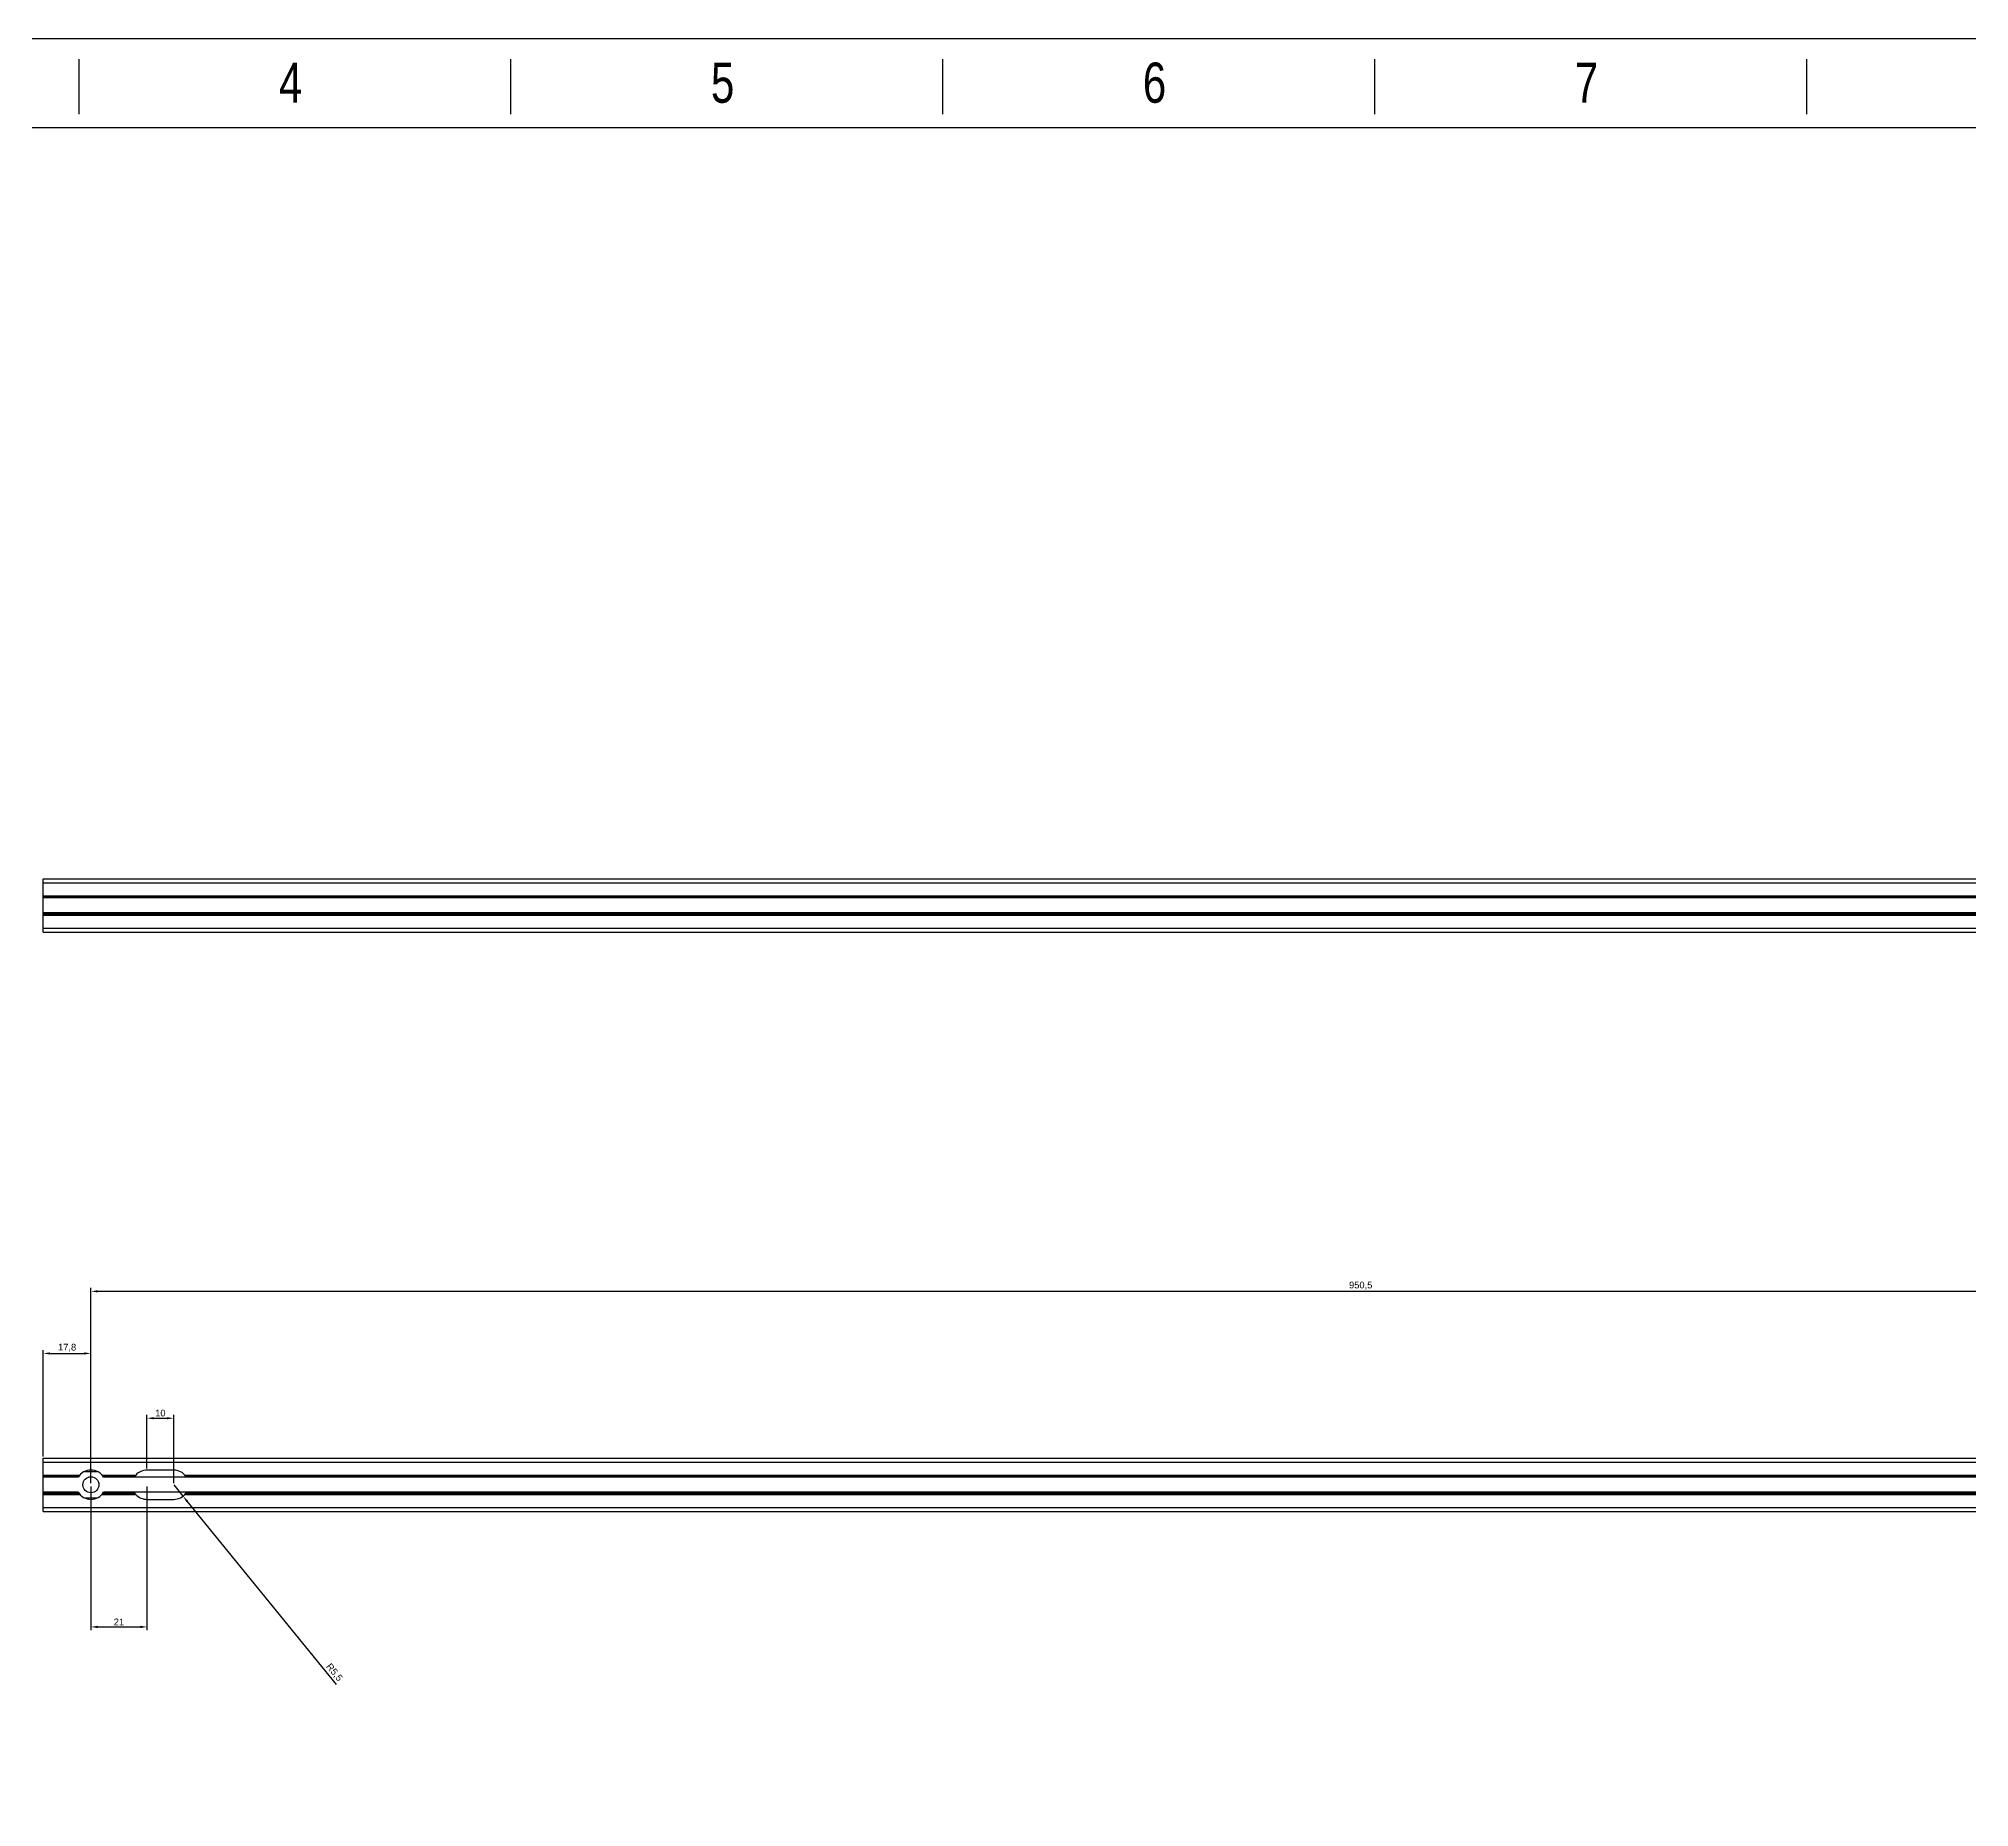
# Model space of a CAD drawing. Header units: millimetres. Extents: x 3299 to 14264, y 1863 to 5555.
# Drawn here: x 7428 to 8151, y 2536 to 3198 of the extents above; entities that cross this region are included whole.
import ezdxf

# ---------------------------------------------------------------- set-up
doc = ezdxf.new("R2010")
doc.units = ezdxf.units.MM
doc.layers.add('02___PRT_ALL_AXES', color=7, linetype='Continuous')
doc.styles.add('CKSTANDARD', font='arial.ttf')
doc.styles.add('Roamns', font='romans.shx')
doc.styles.get("Standard").update_dxf_attribs({"font": 'arial.ttf'})
doc.dimstyles.new('ISO-25', dxfattribs={"dimtxt": 2.5, "dimasz": 2.5, "dimexe": 1.25, "dimexo": 0.625, "dimtad": 1, "dimtxsty": 'Standard', "dimcen": 2.5, "dimadec": 0, "dimazin": 0, "dimtfac": 1, "dimtmove": 0, "dimatfit": 3, "dimfxl": 1, "dimarcsym": 0})

# ---------------------------------------------------------------- blocks, each defined once
blk = doc.blocks.new('standard template')
for p, q in [((9418, 30728), (9418, 30325)), ((12589, 30728), (12589, 30325)), ((15761, 30728), (15761, 30325)), ((18933, 30728), (18933, 30325)), ((22104, 30728), (22104, 30325))]:
    blk.add_line(p, q)
blk.add_lwpolyline([(37963, 4700), (-97, 4700), (-97, 30879), (37963, 30879)], close=True)
at = {"color": 7}
blk.add_lwpolyline([(456, 6674), (456, 5964), (456, 5254), (456, 30226), (37409, 30226), (37409, 5254)], dxfattribs=at)
at = {"style": 'CKSTANDARD', "width": 0.75}
for s, p in [('4', (10888, 30408)), ('5', (14060, 30408)), ('6', (17231, 30408)), ('7', (20403, 30408))]:
    blk.add_text(s, height=295, dxfattribs=at).set_placement(p)
at = {"style": 'Roamns'}
for tag, p in [('PAGE_NAME', (27466, 7594)), ('PROJECT_NAME', (27466, 6884)), ('DRAWN_NAME', (27466, 6174)), ('VERSION', (34241, 6174)), ('SELECT_DATA', (27466, 5464)), ('PAGE_NUMBER', (34241, 5464))]:
    blk.add_attdef(tag, p, '', height=285, dxfattribs=at)
blk = doc.blocks.new('*D85')
at = {"color": 0, "lineweight": -2, "transparency": 16777216}
for p, q in [((7430.06, 2667.14), (7430.06, 2706.93)), ((7432.56, 2705.68), (7445.36, 2705.68)), ((7447.86, 2657.14), (7447.86, 2706.93))]:
    blk.add_line(p, q, dxfattribs=at)
at = {"color": 0, "transparency": 16777216}
for points in [[(7432.56, 2706.09), (7432.56, 2705.26), (7430.06, 2705.68)], [(7445.36, 2706.09), (7445.36, 2705.26), (7447.86, 2705.68)]]:
    blk.add_solid(points, dxfattribs=at)
at = {"layer": 'Defpoints', "color": 0, "transparency": 16777216}
for p in [(7447.86, 2705.68), (7430.06, 2666.52), (7447.86, 2656.52)]:
    blk.add_point(p, dxfattribs=at)
at = {"color": 0, "lineweight": 5, "transparency": 16777216, "insert": (7438.96, 2707.8), "char_height": 2.5, "attachment_point": 5}
blk.add_mtext('17,8', dxfattribs=at)
blk = doc.blocks.new('*D86')
at = {"color": 0, "lineweight": -2, "transparency": 16777216}
for p, q in [((7447.86, 2655.89), (7447.86, 2602.03)), ((7468.86, 2655.89), (7468.86, 2602.03)), ((7450.36, 2603.28), (7466.36, 2603.28))]:
    blk.add_line(p, q, dxfattribs=at)
at = {"color": 0, "transparency": 16777216}
for points in [[(7450.36, 2603.7), (7450.36, 2602.86), (7447.86, 2603.28)], [(7466.36, 2603.7), (7466.36, 2602.86), (7468.86, 2603.28)]]:
    blk.add_solid(points, dxfattribs=at)
at = {"layer": 'Defpoints', "color": 0, "transparency": 16777216}
for p in [(7447.86, 2656.52), (7468.86, 2656.52), (7468.86, 2603.28)]:
    blk.add_point(p, dxfattribs=at)
at = {"color": 0, "lineweight": 5, "transparency": 16777216, "insert": (7458.36, 2605.16), "char_height": 2.5, "attachment_point": 5}
blk.add_mtext('21', dxfattribs=at)
blk = doc.blocks.new('*D87')
at = {"color": 0, "lineweight": -2, "transparency": 16777216}
for p, q in [((7447.86, 2657.14), (7447.86, 2730.18)), ((7450.36, 2728.93), (8395.86, 2728.93)), ((8398.36, 2657.14), (8398.36, 2730.18))]:
    blk.add_line(p, q, dxfattribs=at)
at = {"color": 0, "transparency": 16777216}
for points in [[(7450.36, 2729.34), (7450.36, 2728.51), (7447.86, 2728.93)], [(8395.86, 2729.34), (8395.86, 2728.51), (8398.36, 2728.93)]]:
    blk.add_solid(points, dxfattribs=at)
at = {"layer": 'Defpoints', "color": 0, "transparency": 16777216}
for p in [(8398.36, 2728.93), (7447.86, 2656.52), (8398.36, 2656.52)]:
    blk.add_point(p, dxfattribs=at)
at = {"color": 0, "lineweight": 5, "transparency": 16777216, "insert": (7923.11, 2731.05), "char_height": 2.5, "attachment_point": 5}
blk.add_mtext('950,5', dxfattribs=at)
blk = doc.blocks.new('*D91')
at = {"color": 0, "lineweight": -2, "transparency": 16777216}
for p, q in [((7468.86, 2662.64), (7468.86, 2682.67)), ((7471.36, 2681.42), (7476.36, 2681.42)), ((7478.86, 2657.14), (7478.86, 2682.67))]:
    blk.add_line(p, q, dxfattribs=at)
at = {"color": 0, "transparency": 16777216}
for points in [[(7471.36, 2681.84), (7471.36, 2681), (7468.86, 2681.42)], [(7476.36, 2681.84), (7476.36, 2681), (7478.86, 2681.42)]]:
    blk.add_solid(points, dxfattribs=at)
at = {"layer": 'Defpoints', "color": 0, "transparency": 16777216}
for p in [(7478.86, 2681.42), (7468.86, 2662.02), (7478.86, 2656.52)]:
    blk.add_point(p, dxfattribs=at)
at = {"color": 0, "lineweight": 5, "transparency": 16777216, "insert": (7473.86, 2683.32), "char_height": 2.5, "attachment_point": 5}
blk.add_mtext('10', dxfattribs=at)
blk = doc.blocks.new('*D92')
at = {"color": 0, "lineweight": -2, "transparency": 16777216}
for p, q in [((7478.86, 2656.52), (7482.33, 2652.26)), ((7539.84, 2581.66), (7483.91, 2650.32))]:
    blk.add_line(p, q, dxfattribs=at)
at = {"color": 0, "transparency": 16777216}
blk.add_solid([(7484.23, 2650.58), (7483.58, 2650.05), (7482.33, 2652.26)], dxfattribs=at)
at = {"layer": 'Defpoints', "color": 0, "transparency": 16777216}
for p in [(7478.86, 2656.52), (7482.33, 2652.26)]:
    blk.add_point(p, dxfattribs=at)
at = {"color": 0, "lineweight": 5, "transparency": 16777216, "insert": (7538.89, 2586.19), "char_height": 2.5, "attachment_point": 5, "rotation": 309.16792}
blk.add_mtext('R5,5', dxfattribs=at)
blk = doc.blocks.new('tyfjg')
at = {"color": 30, "linetype": 'Continuous', "true_color": 0xf26722}
for p, q in [((6005.13, 3388.49), (6005.13, 3408.49)), ((6005.13, 3408.49), (7001.63, 3408.49)), ((6005.13, 3406.99), (7001.63, 3406.99)), ((6005.13, 3402.09), (7001.63, 3402.09)), ((6005.13, 3401.59), (7001.63, 3401.59)), ((7001.63, 3401.33), (6005.13, 3401.33)), ((7001.63, 3395.66), (6005.13, 3395.66)), ((6005.13, 3395.39), (7001.63, 3395.39)), ((6005.13, 3394.89), (7001.63, 3394.89)), ((6005.13, 3389.99), (7001.63, 3389.99)), ((6005.13, 3388.49), (7001.63, 3388.49))]:
    blk.add_line(p, q, dxfattribs=at)
blk = doc.blocks.new('ryfhgjmb')
at = {"color": 30, "linetype": 'Continuous', "true_color": 0xf26722}
for p, q in [((6005.13, 3322.43), (6005.13, 3342.43)), ((6005.13, 3342.43), (7001.63, 3342.43)), ((6005.13, 3340.93), (7001.63, 3340.93)), ((6053.93, 3337.93), (6043.93, 3337.93)), ((6058.09, 3336.03), (6969.27, 3336.03)), ((6058.47, 3335.53), (6968.88, 3335.53)), ((6043.93, 3326.93), (6053.93, 3326.93)), ((6058.09, 3328.83), (6969.27, 3328.83)), ((6058.47, 3329.33), (6968.88, 3329.33)), ((6005.13, 3323.93), (7001.63, 3323.93)), ((6005.13, 3322.43), (7001.63, 3322.43))]:
    blk.add_line(p, q, dxfattribs=at)
for centre, start, end in [((6043.93, 3332.43), 90, 139.11481), ((6053.93, 3332.43), 34.30765, 90), ((6043.93, 3332.43), 220.88519, 270), ((6053.93, 3332.43), 270, 325.69235)]:
    blk.add_arc(centre, 5.5, start, end, dxfattribs=at)
at = {"layer": '02___PRT_ALL_AXES', "color": 30, "linetype": 'Continuous', "true_color": 0xf26722}
for p, q in [((6005.13, 3336.03), (6018.77, 3336.03)), ((6005.13, 3335.53), (6018.38, 3335.53)), ((6018.22, 3335.27), (6005.13, 3335.27)), ((6020.56, 3337.39), (6025.29, 3337.39)), ((6027.09, 3336.03), (6039.77, 3336.03)), ((6027.47, 3335.53), (6039.38, 3335.53)), ((6968.72, 3335.27), (6027.64, 3335.27)), ((6018.22, 3329.59), (6005.13, 3329.59)), ((6005.13, 3329.33), (6018.38, 3329.33)), ((6005.13, 3328.83), (6018.77, 3328.83)), ((6020.56, 3327.47), (6025.29, 3327.47)), ((6027.09, 3328.83), (6039.77, 3328.83)), ((6027.47, 3329.33), (6039.38, 3329.33)), ((6968.72, 3329.59), (6027.64, 3329.59))]:
    blk.add_line(p, q, dxfattribs=at)
blk.add_circle((6022.93, 3332.43), 3, dxfattribs=at)
for centre, start, end in [((6022.93, 3332.43), 31.08062, 148.91938), ((6043.93, 3332.43), 139.11481, 145.69235), ((6022.93, 3332.43), 211.08062, 328.91938), ((6043.93, 3332.43), 214.30765, 220.88519)]:
    blk.add_arc(centre, 5.5, start, end, dxfattribs=at)

msp = doc.modelspace()

# ---------------------------------------------------------------- block references
at = {"transparency": 33554595, "xscale": 0.05097615323888361, "yscale": 0.05097615323888361, "zscale": 0.05097615323888361}
msp.add_blockref('standard template', (6963.19304, 1623.87999), dxfattribs=at)
for name, p in [('tyfjg', (1424.92709, -525.06103)), ('ryfhgjmb', (1424.92709, -675.91128))]:
    msp.add_blockref(name, p)

# ---------------------------------------------------------------- dimensions: what is measured, and where the dimension line sits
at = {"lineweight": 5}
for base, p1, p2, picture, middle in [((8398.35508, 2728.92705), (7447.85508, 2656.51995), (8398.35508, 2656.51995), '*D87', (7923.10508, 2728.92705)), ((7447.85508, 2705.67757), (7430.05508, 2666.51995), (7447.85508, 2656.51995), '*D85', (7438.95508, 2705.67757)), ((7478.85508, 2681.41928), (7468.85508, 2662.01995), (7478.85508, 2656.51995), '*D91', (7473.85508, 2681.41928)), ((7468.85508, 2603.27958), (7447.85508, 2656.51995), (7468.85508, 2656.51995), '*D86', (7458.35508, 2603.27958))]:
    dim = msp.add_linear_dim(base=base, p1=p1, p2=p2, dimstyle='ISO-25', dxfattribs=at)
    dim.commit()
    dim.dimension.update_dxf_attribs({"geometry": picture, "text_midpoint": middle, "dimtype": 160})
dim = msp.add_radius_dim(center=(7478.85508, 2656.51995), mpoint=(7482.32886, 2652.25581), dimstyle='ISO-25', dxfattribs=at)
dim.commit()
dim.dimension.update_dxf_attribs({"geometry": '*D92', "text_midpoint": (7537.24487, 2584.84511), "dimtype": 164})

doc.saveas('drawing.dxf')
